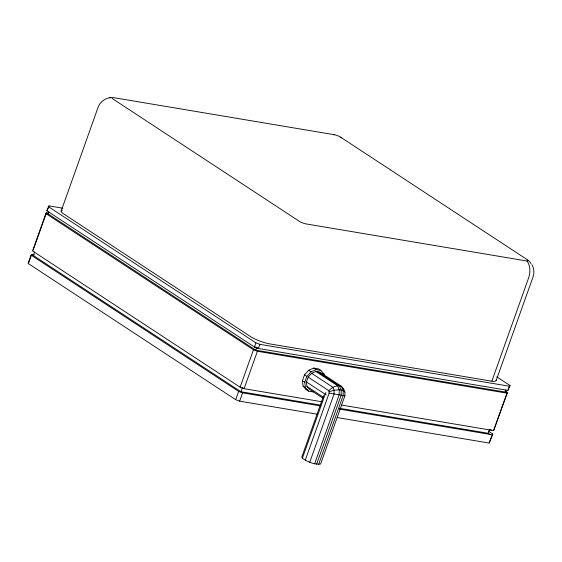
<?xml version="1.0" encoding="UTF-8"?>
<svg xmlns="http://www.w3.org/2000/svg" width="562" height="562" viewBox="0 0 562 562"><rect width="100%" height="100%" fill="white"/><g stroke="black" fill="none" stroke-linecap="round" stroke-linejoin="round"><path stroke-width="0.84" d="M305.257 460.243L329.163 393.091L328.728 390.639L308.152 377.13L311.615 373.308L315.907 371.482L319.876 372.149L341.513 386.354L343.705 389.08L344.928 392.044L344.906 395.788L320.6 464.05C314.186 464.879 307.66 461.704 302.342 458.332L301.808 457.004L323.719 395.465M34.261 254.832L31.669 254.396L31.065 255.113L28.1 263.43L235.668 399.68L239.644 401.17L317.347 414.215M48.206 213.103L46.477 212.808L45.866 213.532L32.54 250.954L240.115 387.204L244.084 388.693L321.885 401.76M496.808 376.849L510.015 385.518L507.922 390.393L258.401 348.496L254.424 347.007L46.857 210.757L48.943 205.882L62.761 208.2M28.711 262.714L31.669 254.396L242.601 392.852L320.403 405.919M33.151 250.238L46.477 212.808L255.731 350.168L507.542 392.445L493.605 430.59L341.766 405.097M47.714 209.345L48.943 205.882M33.355 255.499L34.584 252.036M48.156 213.918L48.901 211.839M61.117 211.129L98.006 107.546C99.867 101.898 105.389 97.809 111.318 97.57M235.668 399.68L238.632 391.363L31.065 255.113M240.115 387.204L253.441 349.782L45.866 213.532M254.424 347.007L255.907 342.855L48.339 206.598M242.405 387.59L240.922 391.749L320.452 405.104M255.731 350.168L256.715 347.393M239.644 401.17L242.601 392.852L238.632 391.363M505.196 390.906L507.542 392.445L506.931 393.161L257.41 351.271L244.084 388.693L242.967 387.963M510.015 385.518L509.404 386.234L259.876 344.337L258.401 348.496L257.277 347.766M313.259 391.925L308.496 391.131L306.142 389.585L303.044 386.01L302.44 380.622L304.492 374.861L308.65 370.274L313.8 368.082L318.556 368.883L320.909 370.428L324.007 373.997L324.183 375.535M308.496 391.131L305.398 387.555L304.794 382.167L306.845 376.407L310.997 371.812L316.153 369.627L320.909 370.428M322.876 398.163L309.529 389.403L306.943 386.424L306.445 381.935L308.152 377.13M302.342 458.332L325.798 392.473M309.76 462.231L334.067 393.969L334.088 390.225L332.866 387.253L311.615 373.308M314.65 463.762L339.188 394.854L339.216 389.747L337.544 385.687L315.907 371.482M316.638 464.093L341.169 395.191L341.197 390.077L339.532 386.024L317.895 371.819M318.619 464.43L343.157 395.522L343.178 390.407L341.513 386.354L337.544 385.687L332.866 387.253L328.728 390.639M62.319 210.272A15.062 3.133 19.6 0 0 62.874 213.391L251.643 337.298A15.062 3.133 19.6 0 0 268.762 343.712L491.827 381.198L528.709 277.614A14.788 10.425 -82.6 0 0 527.016 261.021L306.255 223.95A5.156 1.075 19.6 0 1 299.448 221.393L112.878 98.926A5.156 1.075 19.6 0 1 113.924 97.697L334.889 134.817A5.135 1.068 19.6 0 1 340.151 136.868L527.978 260.164A5.135 1.068 19.6 0 1 527.24 261.028L527.023 261.014M496.204 380.362L533.085 276.778C534.49 272.795 534.026 268.214 531.898 264.583M489.832 434.363L488.153 433.26L489.39 429.797M505.99 389.979L505.105 391.967M337.207 417.552L489.165 443.067L492.741 434.026L488.336 431.138M493.605 430.59L506.931 393.161M507.922 390.393L509.404 386.234M492.741 434.026L489.165 443.067M46.857 210.757L47.468 210.04M329.17 391.721L334.088 390.225L339.216 389.747L343.178 390.407L344.928 392.044M109.548 97.76L110.939 97.612M344.906 395.788L329.163 393.091M254.298 346.93L256.588 347.309M306.142 389.585L307.73 389.852M339.469 408.293L488.153 433.26M339.42 409.108L492.129 434.749M255.907 342.855L259.876 344.337M253.441 349.782L257.41 351.271M490.197 429.466L491.314 430.204M322.834 373.224L324.007 373.997M313.8 368.082L316.153 369.627M342.244 388.117L343.705 389.08M308.65 370.274L310.997 371.812M304.492 374.861L306.845 376.407M306.445 381.935L326.234 394.924M302.44 380.622L304.794 382.167M306.943 386.424L323.15 397.06M303.044 386.01L305.398 387.555M319.876 372.149L320.909 373.344M333.723 134.789A14.788 8.268 -78.6 0 1 334.587 134.754M340.755 137.24A14.781 10.678 -57.6 0 1 341.612 137.936M527.83 260.058A14.788 11.865 -53.8 0 1 531.034 263.768M496.12 379.898A15.041 3.126 19.6 0 1 491.827 381.198"/></g></svg>
